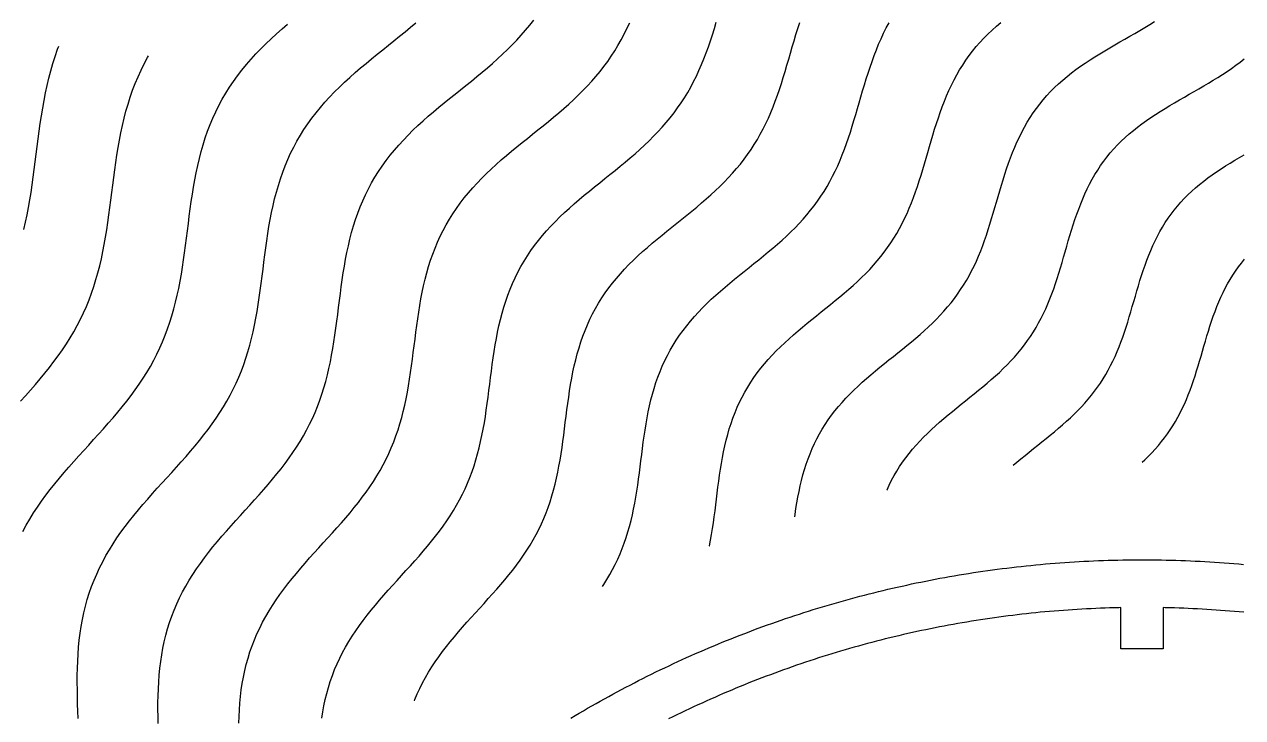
# Model space of a CAD drawing. Header units: millimetres. Extents: x -17.8 to 17.8, y -17.8 to 17.8.
# Drawn here: x -11.32 to -6.723, y 3.588 to 6.204 of the extents above; entities that cross this region are included whole.
import ezdxf

# ---------------------------------------------------------------- set-up
doc = ezdxf.new("R2010")
doc.units = ezdxf.units.MM
for name, color, linetype in [('ALTIN', 2, 'Continuous'), ('DOKU', 8, 'Continuous'), ('KESIM', 1, 'Continuous')]:
    doc.layers.add(name, color=color, linetype=linetype)

msp = doc.modelspace()

# ---------------------------------------------------------------- linework, layer by layer
at = {"layer": 'ALTIN'}
for points in [[(-9.2571, 3.5864), (-9.2415, 3.5958), (-9.2257, 3.6051), (-9.21, 3.6143), (-9.1942, 3.6235), (-9.1784, 3.6325), (-9.1625, 3.6416), (-9.1466, 3.6505), (-9.1306, 3.6594), (-9.1147, 3.6682), (-9.0986, 3.677), (-9.0826, 3.6856), (-9.0665, 3.6943), (-9.0503, 3.7028), (-9.0342, 3.7113), (-9.0179, 3.7196), (-9.0017, 3.728), (-8.9854, 3.7362), (-8.9691, 3.7444), (-8.9527, 3.7525), (-8.9363, 3.7606), (-8.9199, 3.7685), (-8.9035, 3.7764), (-8.887, 3.7842), (-8.8704, 3.792), (-8.8539, 3.7997), (-8.8373, 3.8073), (-8.8206, 3.8148), (-8.804, 3.8223), (-8.7873, 3.8297), (-8.7706, 3.837), (-8.7538, 3.8442), (-8.737, 3.8514), (-8.7202, 3.8585), (-8.7033, 3.8655), (-8.6865, 3.8725), (-8.6696, 3.8793), (-8.6526, 3.8861), (-8.6356, 3.8929), (-8.6186, 3.8995), (-8.6016, 3.9061), (-8.5846, 3.9126), (-8.5675, 3.919), (-8.5504, 3.9254), (-8.5332, 3.9317), (-8.516, 3.9379), (-8.4988, 3.944), (-8.4816, 3.9501), (-8.4644, 3.956), (-8.4471, 3.962), (-8.4298, 3.9678), (-8.4125, 3.9735), (-8.3951, 3.9792), (-8.3778, 3.9848), (-8.3604, 3.9904), (-8.3429, 3.9958), (-8.3255, 4.0012), (-8.308, 4.0065), (-8.2905, 4.0117), (-8.273, 4.0168), (-8.2555, 4.0219), (-8.2379, 4.0269), (-8.2203, 4.0318), (-8.2027, 4.0367), (-8.1851, 4.0414), (-8.1675, 4.0461), (-8.1498, 4.0507), (-8.1321, 4.0553), (-8.1144, 4.0597), (-8.0967, 4.0641), (-8.0789, 4.0684), (-8.0612, 4.0726), (-8.0434, 4.0768), (-8.0256, 4.0808), (-8.0078, 4.0848), (-7.99, 4.0887), (-7.9721, 4.0926), (-7.9542, 4.0963), (-7.9364, 4.1), (-7.9185, 4.1036), (-7.9005, 4.1071), (-7.8826, 4.1106), (-7.8647, 4.1139), (-7.8467, 4.1172), (-7.8287, 4.1204), (-7.8108, 4.1236), (-7.7928, 4.1266), (-7.7747, 4.1296), (-7.7567, 4.1325), (-7.7387, 4.1353), (-7.7206, 4.138), (-7.7026, 4.1407), (-7.6845, 4.1433), (-7.6664, 4.1458), (-7.6483, 4.1482), (-7.6302, 4.1505), (-7.6121, 4.1528), (-7.594, 4.155), (-7.5758, 4.1571), (-7.5577, 4.1591), (-7.5395, 4.1611), (-7.5214, 4.1629), (-7.5032, 4.1647), (-7.485, 4.1664), (-7.4669, 4.1681), (-7.4487, 4.1696), (-7.4305, 4.1711), (-7.4123, 4.1725), (-7.3941, 4.1738), (-7.3758, 4.175), (-7.3576, 4.1762), (-7.3394, 4.1773), (-7.3212, 4.1783), (-7.3029, 4.1792), (-7.2847, 4.18), (-7.2665, 4.1808), (-7.2482, 4.1815), (-7.23, 4.182), (-7.2117, 4.1826), (-7.1935, 4.183), (-7.1752, 4.1834), (-7.157, 4.1836), (-7.1387, 4.1838), (-7.1205, 4.184), (-7.1022, 4.184), (-7.0839, 4.184), (-7.0657, 4.1838), (-7.0474, 4.1836), (-7.0292, 4.1834), (-7.0109, 4.183), (-6.9927, 4.1826), (-6.9744, 4.182), (-6.9562, 4.1815), (-6.9379, 4.1808), (-6.9197, 4.18), (-6.9015, 4.1792), (-6.8832, 4.1783), (-6.865, 4.1773), (-6.8468, 4.1762), (-6.8286, 4.175), (-6.8103, 4.1738), (-6.7921, 4.1725), (-6.7739, 4.1711), (-6.7557, 4.1696), (-6.7375, 4.1681), (-6.7194, 4.1664)], [(-6.7184, 3.9856), (-6.7358, 3.9872), (-6.7532, 3.9888), (-6.7706, 3.9902), (-6.788, 3.9917), (-6.8055, 3.993), (-6.8229, 3.9942), (-6.8403, 3.9954), (-6.8578, 3.9965), (-6.8752, 3.9976), (-6.8926, 3.9985), (-6.9101, 3.9994), (-6.9275, 4.0002), (-6.945, 4.0009), (-6.9625, 4.0016), (-6.9799, 4.0021), (-6.9974, 4.0026), (-7.0149, 4.003), (-7.0222, 4.0032), (-7.0222, 3.8484), (-7.1822, 3.8484), (-7.1822, 4.0032), (-7.1895, 4.003), (-7.207, 4.0026), (-7.2245, 4.0021), (-7.2419, 4.0016), (-7.2594, 4.0009), (-7.2769, 4.0002), (-7.2943, 3.9994), (-7.3118, 3.9985), (-7.3292, 3.9976), (-7.3466, 3.9965), (-7.3641, 3.9954), (-7.3815, 3.9942), (-7.3989, 3.993), (-7.4164, 3.9917), (-7.4338, 3.9902), (-7.4512, 3.9888), (-7.4686, 3.9872), (-7.486, 3.9856), (-7.5034, 3.9839), (-7.5207, 3.9821), (-7.5381, 3.9802), (-7.5555, 3.9783), (-7.5728, 3.9762), (-7.5902, 3.9742), (-7.6075, 3.972), (-7.6248, 3.9697), (-7.6421, 3.9674), (-7.6594, 3.965), (-7.6767, 3.9626), (-7.694, 3.96), (-7.7113, 3.9574), (-7.7286, 3.9547), (-7.7458, 3.9519), (-7.7631, 3.9491), (-7.7803, 3.9462), (-7.7975, 3.9432), (-7.8147, 3.9401), (-7.8319, 3.937), (-7.849, 3.9337), (-7.8662, 3.9304), (-7.8833, 3.9271), (-7.9005, 3.9236), (-7.9176, 3.9201), (-7.9347, 3.9165), (-7.9518, 3.9128), (-7.9688, 3.9091), (-7.9859, 3.9053), (-8.0029, 3.9014), (-8.0199, 3.8974), (-8.0369, 3.8934), (-8.0539, 3.8893), (-8.0709, 3.8851), (-8.0878, 3.8808), (-8.1047, 3.8765), (-8.1216, 3.8721), (-8.1385, 3.8676), (-8.1554, 3.863), (-8.1722, 3.8584), (-8.189, 3.8537), (-8.2059, 3.8489), (-8.2226, 3.844), (-8.2394, 3.8391), (-8.2561, 3.8341), (-8.2729, 3.829), (-8.2896, 3.8239), (-8.3062, 3.8187), (-8.3229, 3.8134), (-8.3395, 3.808), (-8.3561, 3.8026), (-8.3727, 3.7971), (-8.3892, 3.7915), (-8.4058, 3.7859), (-8.4223, 3.7801), (-8.4388, 3.7743), (-8.4552, 3.7685), (-8.4716, 3.7625), (-8.4881, 3.7565), (-8.5044, 3.7504), (-8.5208, 3.7443), (-8.5371, 3.7381), (-8.5534, 3.7318), (-8.5697, 3.7254), (-8.5859, 3.719), (-8.6021, 3.7124), (-8.6183, 3.7059), (-8.6345, 3.6992), (-8.6506, 3.6925), (-8.6667, 3.6857), (-8.6828, 3.6788), (-8.6988, 3.6719), (-8.7148, 3.6649), (-8.7308, 3.6578), (-8.7467, 3.6507), (-8.7626, 3.6435), (-8.7785, 3.6362), (-8.7944, 3.6289), (-8.8102, 3.6214), (-8.826, 3.614), (-8.8417, 3.6064), (-8.8574, 3.5988), (-8.8731, 3.5911), (-8.8888, 3.5833)]]:
    msp.add_lwpolyline(points, dxfattribs=at)
at = {"layer": 'DOKU'}
for points in [[(-11.117, 3.5853), (-11.1179, 3.6124), (-11.1187, 3.6395), (-11.1193, 3.6666), (-11.1198, 3.6937), (-11.12, 3.7207), (-11.1199, 3.7477), (-11.1194, 3.7745), (-11.1185, 3.8013), (-11.1171, 3.8279), (-11.1151, 3.8544), (-11.1125, 3.8807), (-11.1093, 3.9067), (-11.1054, 3.9326), (-11.1008, 3.9583), (-11.0954, 3.9837), (-11.0893, 4.0088), (-11.0824, 4.0337), (-11.0747, 4.0582), (-11.0662, 4.0825), (-11.0569, 4.1065), (-11.0467, 4.1302), (-11.0359, 4.1536), (-11.0242, 4.1767), (-11.0118, 4.1995), (-10.9986, 4.222), (-10.9848, 4.2442), (-10.9703, 4.2661), (-10.9552, 4.2878), (-10.9395, 4.3092), (-10.9233, 4.3304), (-10.9066, 4.3513), (-10.8896, 4.3721), (-10.8721, 4.3926), (-10.8544, 4.413), (-10.8365, 4.4333), (-10.8184, 4.4535), (-10.8002, 4.4736), (-10.7819, 4.4936), (-10.7637, 4.5136), (-10.7456, 4.5336), (-10.7276, 4.5536), (-10.7098, 4.5736), (-10.6923, 4.5938), (-10.6752, 4.614), (-10.6584, 4.6344), (-10.6421, 4.6549), (-10.6262, 4.6756), (-10.6109, 4.6966), (-10.5961, 4.7177), (-10.5819, 4.7391), (-10.5684, 4.7607), (-10.5554, 4.7826), (-10.5432, 4.8048), (-10.5316, 4.8273), (-10.5206, 4.8501), (-10.5104, 4.8732), (-10.5008, 4.8966), (-10.4919, 4.9204), (-10.4837, 4.9444), (-10.476, 4.9688), (-10.469, 4.9934), (-10.4625, 5.0184), (-10.4566, 5.0437), (-10.4511, 5.0692), (-10.4461, 5.0949), (-10.4415, 5.1209), (-10.4373, 5.1471), (-10.4333, 5.1735), (-10.4296, 5.2), (-10.426, 5.2267), (-10.4226, 5.2534), (-10.4192, 5.2803), (-10.4159, 5.3071), (-10.4124, 5.334), (-10.4089, 5.3609), (-10.4051, 5.3877), (-10.4011, 5.4145), (-10.3968, 5.4411), (-10.3921, 5.4675), (-10.387, 5.4938), (-10.3814, 5.5199), (-10.3753, 5.5457), (-10.3686, 5.5713), (-10.3613, 5.5965), (-10.3534, 5.6215), (-10.3449, 5.6461), (-10.3356, 5.6703), (-10.3256, 5.6942), (-10.3149, 5.7177), (-10.3035, 5.7407), (-10.2913, 5.7634), (-10.2783, 5.7856), (-10.2646, 5.8075), (-10.2502, 5.8289), (-10.2351, 5.8498), (-10.2192, 5.8704), (-10.2027, 5.8906), (-10.1856, 5.9103), (-10.1679, 5.9297), (-10.1495, 5.9488), (-10.1307, 5.9674), (-10.1114, 5.9858), (-10.0917, 6.0039), (-10.0716, 6.0217), (-10.0511, 6.0393), (-10.0304, 6.0567), (-10.0095, 6.0739), (-9.9885, 6.091), (-9.9674, 6.108), (-9.9462, 6.1249), (-9.9251, 6.1418), (-9.904, 6.1587), (-9.8832, 6.1757), (-9.8625, 6.1927), (-9.8421, 6.2099)], [(-10.815, 3.5662), (-10.8154, 3.5926), (-10.8156, 3.6189), (-10.8155, 3.6451), (-10.815, 3.6712), (-10.8141, 3.6972), (-10.8127, 3.7231), (-10.8108, 3.7489), (-10.8083, 3.7744), (-10.8052, 3.7998), (-10.8014, 3.825), (-10.7969, 3.8499), (-10.7917, 3.8746), (-10.7857, 3.8991), (-10.779, 3.9232), (-10.7715, 3.9471), (-10.7632, 3.9708), (-10.7542, 3.9941), (-10.7444, 4.0172), (-10.7338, 4.0399), (-10.7224, 4.0624), (-10.7103, 4.0845), (-10.6975, 4.1064), (-10.6841, 4.128), (-10.67, 4.1493), (-10.6553, 4.1704), (-10.64, 4.1912), (-10.6243, 4.2118), (-10.6081, 4.2322), (-10.5915, 4.2524), (-10.5745, 4.2724), (-10.5573, 4.2922), (-10.5398, 4.312), (-10.5222, 4.3316), (-10.5045, 4.3511), (-10.4868, 4.3706), (-10.469, 4.39), (-10.4514, 4.4095), (-10.4339, 4.4289), (-10.4167, 4.4485), (-10.3996, 4.468), (-10.383, 4.4877), (-10.3667, 4.5075), (-10.3508, 4.5275), (-10.3353, 4.5477), (-10.3204, 4.568), (-10.3061, 4.5886), (-10.2923, 4.6093), (-10.2791, 4.6304), (-10.2665, 4.6517), (-10.2546, 4.6733), (-10.2433, 4.6951), (-10.2327, 4.7173), (-10.2227, 4.7398), (-10.2134, 4.7626), (-10.2047, 4.7857), (-10.1967, 4.8091), (-10.1893, 4.8328), (-10.1824, 4.8568), (-10.1761, 4.881), (-10.1703, 4.9056), (-10.165, 4.9304), (-10.1602, 4.9554), (-10.1557, 4.9807), (-10.1516, 5.0062), (-10.1477, 5.0318), (-10.1441, 5.0577), (-10.1406, 5.0836), (-10.1373, 5.1096), (-10.134, 5.1357), (-10.1307, 5.1619), (-10.1274, 5.188), (-10.1239, 5.2142), (-10.1203, 5.2402), (-10.1164, 5.2662), (-10.1122, 5.2921), (-10.1076, 5.3179), (-10.1026, 5.3434), (-10.0972, 5.3688), (-10.0913, 5.3939), (-10.0848, 5.4187), (-10.0777, 5.4433), (-10.07, 5.4676), (-10.0617, 5.4915), (-10.0527, 5.5151), (-10.043, 5.5383), (-10.0326, 5.5611), (-10.0214, 5.5836), (-10.0096, 5.6056), (-9.997, 5.6273), (-9.9837, 5.6485), (-9.9696, 5.6693), (-9.9549, 5.6897), (-9.9395, 5.7097), (-9.9235, 5.7293), (-9.9068, 5.7485), (-9.8895, 5.7674), (-9.8717, 5.7859), (-9.8534, 5.8041), (-9.8346, 5.822), (-9.8154, 5.8396), (-9.7959, 5.8569), (-9.776, 5.874), (-9.7559, 5.8909), (-9.7355, 5.9077), (-9.7151, 5.9243), (-9.6945, 5.9408), (-9.6739, 5.9573), (-9.6534, 5.9737), (-9.6329, 5.9901), (-9.6126, 6.0066), (-9.5925, 6.0232), (-9.5727, 6.0399), (-9.5531, 6.0567), (-9.5339, 6.0738), (-9.5151, 6.091), (-9.4967, 6.1085), (-9.4788, 6.1262), (-9.4614, 6.1443), (-9.4445, 6.1627), (-9.4282, 6.1814), (-9.4124, 6.2004), (-9.3972, 6.2199)], [(-10.5107, 3.5679), (-10.5098, 3.5932), (-10.5084, 3.6183), (-10.5065, 3.6434), (-10.5041, 3.6682), (-10.5011, 3.6929), (-10.4974, 3.7173), (-10.493, 3.7416), (-10.488, 3.7656), (-10.4822, 3.7893), (-10.4756, 3.8128), (-10.4684, 3.8361), (-10.4603, 3.859), (-10.4515, 3.8817), (-10.442, 3.9041), (-10.4317, 3.9262), (-10.4206, 3.948), (-10.4089, 3.9696), (-10.3965, 3.9908), (-10.3834, 4.0118), (-10.3697, 4.0326), (-10.3554, 4.053), (-10.3406, 4.0733), (-10.3253, 4.0933), (-10.3095, 4.1131), (-10.2934, 4.1327), (-10.2769, 4.1521), (-10.2602, 4.1714), (-10.2432, 4.1906), (-10.2261, 4.2097), (-10.2089, 4.2287), (-10.1916, 4.2476), (-10.1744, 4.2665), (-10.1573, 4.2854), (-10.1403, 4.3043), (-10.1235, 4.3233), (-10.107, 4.3423), (-10.0907, 4.3614), (-10.0749, 4.3807), (-10.0594, 4.4001), (-10.0445, 4.4197), (-10.03, 4.4394), (-10.016, 4.4594), (-10.0026, 4.4796), (-9.9898, 4.5001), (-9.9775, 4.5208), (-9.966, 4.5417), (-9.955, 4.563), (-9.9447, 4.5846), (-9.935, 4.6064), (-9.9259, 4.6285), (-9.9175, 4.651), (-9.9097, 4.6737), (-9.9025, 4.6968), (-9.8958, 4.7201), (-9.8897, 4.7437), (-9.8841, 4.7675), (-9.8789, 4.7916), (-9.8742, 4.816), (-9.8699, 4.8405), (-9.8658, 4.8653), (-9.8621, 4.8902), (-9.8586, 4.9153), (-9.8552, 4.9405), (-9.852, 4.9658), (-9.8488, 4.9912), (-9.8456, 5.0166), (-9.8424, 5.042), (-9.839, 5.0674), (-9.8354, 5.0928), (-9.8316, 5.118), (-9.8276, 5.1432), (-9.8231, 5.1682), (-9.8183, 5.193), (-9.813, 5.2177), (-9.8072, 5.2421), (-9.801, 5.2662), (-9.7941, 5.2901), (-9.7866, 5.3137), (-9.7785, 5.337), (-9.7698, 5.3599), (-9.7603, 5.3824), (-9.7502, 5.4046), (-9.7394, 5.4264), (-9.7279, 5.4479), (-9.7156, 5.4689), (-9.7027, 5.4895), (-9.689, 5.5097), (-9.6747, 5.5296), (-9.6598, 5.549), (-9.6442, 5.5681), (-9.628, 5.5868), (-9.6112, 5.6051), (-9.5939, 5.6231), (-9.5761, 5.6407), (-9.5578, 5.6581), (-9.5392, 5.6752), (-9.5202, 5.6921), (-9.5009, 5.7087), (-9.4813, 5.7251), (-9.4615, 5.7414), (-9.4416, 5.7576), (-9.4217, 5.7736), (-9.4017, 5.7896), (-9.3817, 5.8056), (-9.3618, 5.8216), (-9.3421, 5.8376), (-9.3225, 5.8537), (-9.3032, 5.8699), (-9.2842, 5.8863), (-9.2656, 5.9028), (-9.2473, 5.9196), (-9.2294, 5.9366), (-9.212, 5.9538), (-9.1951, 5.9714), (-9.1787, 5.9892), (-9.1628, 6.0074), (-9.1475, 6.0259), (-9.1328, 6.0448), (-9.1186, 6.0641), (-9.105, 6.0838), (-9.0921, 6.1039), (-9.0797, 6.1243), (-9.0678, 6.1452), (-9.0566, 6.1664), (-9.0458, 6.188), (-9.0356, 6.21)], [(-10.197, 3.5859), (-10.1934, 3.6097), (-10.1891, 3.6332), (-10.1842, 3.6565), (-10.1786, 3.6796), (-10.1723, 3.7024), (-10.1652, 3.725), (-10.1574, 3.7473), (-10.1489, 3.7693), (-10.1396, 3.791), (-10.1296, 3.8125), (-10.1189, 3.8337), (-10.1075, 3.8546), (-10.0954, 3.8753), (-10.0827, 3.8956), (-10.0694, 3.9158), (-10.0555, 3.9357), (-10.0411, 3.9553), (-10.0263, 3.9747), (-10.011, 3.994), (-9.9953, 4.013), (-9.9793, 4.0319), (-9.963, 4.0506), (-9.9466, 4.0692), (-9.9299, 4.0878), (-9.9132, 4.1062), (-9.8965, 4.1246), (-9.8798, 4.1429), (-9.8631, 4.1613), (-9.8466, 4.1796), (-9.8303, 4.1981), (-9.8143, 4.2165), (-9.7985, 4.2351), (-9.7831, 4.2538), (-9.7681, 4.2727), (-9.7536, 4.2917), (-9.7395, 4.3109), (-9.7259, 4.3303), (-9.7129, 4.3499), (-9.7005, 4.3697), (-9.6886, 4.3898), (-9.6773, 4.4102), (-9.6667, 4.4309), (-9.6567, 4.4518), (-9.6473, 4.473), (-9.6385, 4.4945), (-9.6303, 4.5163), (-9.6227, 4.5384), (-9.6157, 4.5607), (-9.6093, 4.5834), (-9.6033, 4.6063), (-9.5979, 4.6295), (-9.5929, 4.6529), (-9.5883, 4.6765), (-9.584, 4.7004), (-9.5801, 4.7244), (-9.5765, 4.7486), (-9.5731, 4.773), (-9.5698, 4.7974), (-9.5667, 4.822), (-9.5636, 4.8466), (-9.5605, 4.8713), (-9.5573, 4.896), (-9.5541, 4.9207), (-9.5506, 4.9453), (-9.5469, 4.9698), (-9.543, 4.9942), (-9.5386, 5.0185), (-9.534, 5.0426), (-9.5288, 5.0666), (-9.5232, 5.0903), (-9.5171, 5.1137), (-9.5105, 5.1369), (-9.5032, 5.1598), (-9.4953, 5.1824), (-9.4868, 5.2047), (-9.4777, 5.2266), (-9.4678, 5.2481), (-9.4573, 5.2693), (-9.4461, 5.2901), (-9.4343, 5.3105), (-9.4217, 5.3305), (-9.4085, 5.3502), (-9.3946, 5.3694), (-9.38, 5.3883), (-9.3649, 5.4068), (-9.3491, 5.425), (-9.3329, 5.4428), (-9.3161, 5.4602), (-9.2988, 5.4774), (-9.281, 5.4943), (-9.2629, 5.5109), (-9.2445, 5.5272), (-9.2257, 5.5434), (-9.2067, 5.5593), (-9.1875, 5.5751), (-9.1682, 5.5908), (-9.1488, 5.6064), (-9.1294, 5.6219), (-9.11, 5.6375), (-9.0907, 5.653), (-9.0715, 5.6685), (-9.0526, 5.6842), (-9.0338, 5.6999), (-9.0154, 5.7158), (-8.9972, 5.7319), (-8.9795, 5.7481), (-8.9621, 5.7646), (-8.9452, 5.7814), (-8.9288, 5.7984), (-8.9129, 5.8158), (-8.8975, 5.8334), (-8.8826, 5.8514), (-8.8683, 5.8698), (-8.8545, 5.8885), (-8.8414, 5.9076), (-8.8288, 5.9271), (-8.8167, 5.947), (-8.8052, 5.9672), (-8.7943, 5.9878), (-8.7839, 6.0088), (-8.774, 6.0302), (-8.7645, 6.0519), (-8.7555, 6.0739), (-8.7469, 6.0962), (-8.7387, 6.1189), (-8.7307, 6.1418), (-8.7231, 6.1649), (-8.7158, 6.1882), (-8.7086, 6.2118)], [(-9.8481, 3.6519), (-9.8462, 3.6569), (-9.8372, 3.678), (-9.8275, 3.6988), (-9.8171, 3.7194), (-9.806, 3.7397), (-9.7943, 3.7597), (-9.782, 3.7795), (-9.7691, 3.799), (-9.7556, 3.8183), (-9.7417, 3.8373), (-9.7273, 3.8562), (-9.7124, 3.8749), (-9.6972, 3.8933), (-9.6817, 3.9117), (-9.6659, 3.9298), (-9.6499, 3.9479), (-9.6338, 3.9659), (-9.6176, 3.9837), (-9.6013, 4.0016), (-9.5851, 4.0194), (-9.569, 4.0372), (-9.553, 4.055), (-9.5371, 4.0729), (-9.5216, 4.0908), (-9.5063, 4.1088), (-9.4914, 4.127), (-9.4768, 4.1452), (-9.4627, 4.1637), (-9.449, 4.1823), (-9.4359, 4.2011), (-9.4233, 4.2202), (-9.4112, 4.2394), (-9.3997, 4.2589), (-9.3887, 4.2787), (-9.3784, 4.2987), (-9.3687, 4.319), (-9.3596, 4.3396), (-9.351, 4.3605), (-9.3431, 4.3816), (-9.3358, 4.403), (-9.3289, 4.4247), (-9.3227, 4.4467), (-9.3169, 4.4689), (-9.3116, 4.4914), (-9.3068, 4.5141), (-9.3023, 4.537), (-9.2982, 4.5602), (-9.2944, 4.5835), (-9.2909, 4.607), (-9.2876, 4.6306), (-9.2844, 4.6544), (-9.2814, 4.6782), (-9.2784, 4.7021), (-9.2754, 4.726), (-9.2723, 4.75), (-9.2691, 4.7739), (-9.2658, 4.7978), (-9.2622, 4.8216), (-9.2584, 4.8453), (-9.2542, 4.8689), (-9.2496, 4.8923), (-9.2447, 4.9155), (-9.2392, 4.9385), (-9.2333, 4.9612), (-9.2268, 4.9837), (-9.2198, 5.0059), (-9.2122, 5.0278), (-9.2039, 5.0494), (-9.195, 5.0707), (-9.1855, 5.0916), (-9.1753, 5.1121), (-9.1644, 5.1323), (-9.1529, 5.1521), (-9.1407, 5.1716), (-9.1279, 5.1906), (-9.1144, 5.2093), (-9.1003, 5.2276), (-9.0856, 5.2456), (-9.0703, 5.2632), (-9.0545, 5.2804), (-9.0382, 5.2974), (-9.0214, 5.314), (-9.0043, 5.3304), (-8.9867, 5.3465), (-8.9688, 5.3624), (-8.9506, 5.3781), (-8.9322, 5.3935), (-8.9135, 5.4089), (-8.8948, 5.4241), (-8.876, 5.4392), (-8.8571, 5.4543), (-8.8383, 5.4693), (-8.8196, 5.4844), (-8.801, 5.4995), (-8.7826, 5.5147), (-8.7644, 5.5299), (-8.7465, 5.5453), (-8.7289, 5.5609), (-8.7117, 5.5767), (-8.6949, 5.5927), (-8.6785, 5.609), (-8.6625, 5.6255), (-8.6471, 5.6423), (-8.6321, 5.6595), (-8.6177, 5.6769), (-8.6038, 5.6947), (-8.5905, 5.7129), (-8.5777, 5.7314), (-8.5655, 5.7503), (-8.5538, 5.7696), (-8.5426, 5.7892), (-8.532, 5.8093), (-8.5219, 5.8296), (-8.5123, 5.8503), (-8.5031, 5.8714), (-8.4944, 5.8928), (-8.486, 5.9144), (-8.478, 5.9364), (-8.4704, 5.9586), (-8.463, 5.981), (-8.4558, 6.0037), (-8.4489, 6.0265), (-8.442, 6.0495), (-8.4353, 6.0725), (-8.4286, 6.0957), (-8.4219, 6.1188), (-8.4151, 6.142), (-8.4082, 6.1652), (-8.4012, 6.1882), (-8.3939, 6.2112)], [(-9.1385, 4.0831), (-9.1336, 4.0904), (-9.1219, 4.1091), (-9.1107, 4.128), (-9.1001, 4.1472), (-9.0901, 4.1666), (-9.0807, 4.1863), (-9.0719, 4.2062), (-9.0636, 4.2264), (-9.0559, 4.2469), (-9.0488, 4.2677), (-9.0422, 4.2887), (-9.0361, 4.31), (-9.0305, 4.3315), (-9.0254, 4.3533), (-9.0207, 4.3753), (-9.0164, 4.3976), (-9.0124, 4.42), (-9.0087, 4.4426), (-9.0053, 4.4654), (-9.0021, 4.4883), (-8.999, 4.5113), (-8.9961, 4.5344), (-8.9932, 4.5576), (-8.9903, 4.5808), (-8.9873, 4.604), (-8.9842, 4.6272), (-8.981, 4.6503), (-8.9775, 4.6734), (-8.9738, 4.6964), (-8.9697, 4.7192), (-8.9653, 4.7419), (-8.9605, 4.7644), (-8.9552, 4.7867), (-8.9495, 4.8087), (-8.9432, 4.8305), (-8.9364, 4.8521), (-8.929, 4.8733), (-8.921, 4.8942), (-8.9124, 4.9148), (-8.9031, 4.9351), (-8.8932, 4.955), (-8.8827, 4.9746), (-8.8715, 4.9938), (-8.8597, 5.0126), (-8.8473, 5.0311), (-8.8342, 5.0492), (-8.8205, 5.0669), (-8.8063, 5.0843), (-8.7915, 5.1014), (-8.7762, 5.1181), (-8.7604, 5.1346), (-8.7441, 5.1507), (-8.7275, 5.1666), (-8.7104, 5.1822), (-8.6931, 5.1975), (-8.6754, 5.2127), (-8.6576, 5.2277), (-8.6395, 5.2426), (-8.6214, 5.2573), (-8.6031, 5.272), (-8.5849, 5.2866), (-8.5666, 5.3012), (-8.5485, 5.3158), (-8.5305, 5.3304), (-8.5126, 5.3451), (-8.495, 5.3599), (-8.4776, 5.3749), (-8.4606, 5.39), (-8.4439, 5.4053), (-8.4276, 5.4208), (-8.4117, 5.4366), (-8.3962, 5.4526), (-8.3813, 5.4689), (-8.3668, 5.4855), (-8.3528, 5.5024), (-8.3393, 5.5197), (-8.3264, 5.5373), (-8.314, 5.5553), (-8.3022, 5.5736), (-8.2908, 5.5922), (-8.28, 5.6113), (-8.2698, 5.6307), (-8.26, 5.6504), (-8.2506, 5.6705), (-8.2417, 5.6909), (-8.2333, 5.7116), (-8.2252, 5.7326), (-8.2174, 5.7539), (-8.21, 5.7754), (-8.2028, 5.7972), (-8.1959, 5.8191), (-8.1891, 5.8413), (-8.1825, 5.8635), (-8.176, 5.8859), (-8.1695, 5.9083), (-8.163, 5.9308), (-8.1564, 5.9532), (-8.1497, 5.9756), (-8.1429, 5.998), (-8.1359, 6.0202), (-8.1286, 6.0423), (-8.121, 6.0643), (-8.1131, 6.086), (-8.1048, 6.1074), (-8.0962, 6.1286), (-8.087, 6.1495), (-8.0774, 6.1701), (-8.0673, 6.1903), (-8.0567, 6.2101)], [(-8.735, 4.2348), (-8.7346, 4.2366), (-8.7304, 4.2581), (-8.7266, 4.2798), (-8.723, 4.3017), (-8.7197, 4.3238), (-8.7166, 4.3459), (-8.7136, 4.3682), (-8.7108, 4.3906), (-8.708, 4.413), (-8.7051, 4.4355), (-8.7023, 4.458), (-8.6993, 4.4804), (-8.6961, 4.5028), (-8.6928, 4.5252), (-8.6892, 4.5474), (-8.6852, 4.5695), (-8.681, 4.5915), (-8.6763, 4.6133), (-8.6712, 4.6349), (-8.6656, 4.6562), (-8.6596, 4.6773), (-8.653, 4.6982), (-8.6458, 4.7187), (-8.6381, 4.739), (-8.6297, 4.759), (-8.6208, 4.7786), (-8.6112, 4.7979), (-8.601, 4.8168), (-8.5902, 4.8354), (-8.5787, 4.8536), (-8.5667, 4.8715), (-8.554, 4.889), (-8.5408, 4.9062), (-8.527, 4.9231), (-8.5127, 4.9396), (-8.4979, 4.9558), (-8.4826, 4.9717), (-8.4668, 4.9873), (-8.4507, 5.0027), (-8.4342, 5.0178), (-8.4174, 5.0327), (-8.4003, 5.0474), (-8.383, 5.0619), (-8.3655, 5.0763), (-8.348, 5.0906), (-8.3303, 5.1048), (-8.3126, 5.119), (-8.295, 5.1331), (-8.2774, 5.1472), (-8.2599, 5.1614), (-8.2426, 5.1756), (-8.2256, 5.19), (-8.2088, 5.2044), (-8.1923, 5.219), (-8.1761, 5.2339), (-8.1603, 5.2489), (-8.1449, 5.2641), (-8.1299, 5.2796), (-8.1154, 5.2954), (-8.1014, 5.3115), (-8.0879, 5.3279), (-8.0749, 5.3446), (-8.0623, 5.3617), (-8.0503, 5.3791), (-8.0389, 5.3968), (-8.0279, 5.4149), (-8.0174, 5.4333), (-8.0075, 5.4521), (-7.998, 5.4712), (-7.989, 5.4907), (-7.9803, 5.5104), (-7.9721, 5.5305), (-7.9643, 5.5508), (-7.9568, 5.5714), (-7.9496, 5.5923), (-7.9427, 5.6133), (-7.936, 5.6346), (-7.9294, 5.656), (-7.923, 5.6776), (-7.9167, 5.6992), (-7.9104, 5.7209), (-7.9041, 5.7427), (-7.8977, 5.7644), (-7.8913, 5.7861), (-7.8847, 5.8078), (-7.8779, 5.8293), (-7.8708, 5.8507), (-7.8635, 5.8719), (-7.8558, 5.893), (-7.8478, 5.9137), (-7.8394, 5.9343), (-7.8306, 5.9545), (-7.8213, 5.9744), (-7.8115, 5.994), (-7.8012, 6.0131), (-7.7904, 6.0319), (-7.779, 6.0503), (-7.7671, 6.0683), (-7.7546, 6.0859), (-7.7416, 6.103), (-7.728, 6.1197), (-7.7139, 6.1359), (-7.6991, 6.1517), (-7.6839, 6.167), (-7.6682, 6.1819), (-7.6519, 6.1964), (-7.6352, 6.2105)], [(-8.4127, 4.3456), (-8.4113, 4.3553), (-8.4081, 4.377), (-8.4046, 4.3985), (-8.4008, 4.4199), (-8.3966, 4.4411), (-8.3921, 4.4622), (-8.3872, 4.483), (-8.3818, 4.5037), (-8.3759, 4.5241), (-8.3696, 4.5443), (-8.3626, 4.5642), (-8.3551, 4.5838), (-8.3471, 4.6031), (-8.3384, 4.6221), (-8.3292, 4.6407), (-8.3193, 4.659), (-8.3088, 4.677), (-8.2978, 4.6946), (-8.2861, 4.7119), (-8.2739, 4.7289), (-8.2611, 4.7455), (-8.2477, 4.7618), (-8.2339, 4.7778), (-8.2195, 4.7935), (-8.2047, 4.8089), (-8.1895, 4.824), (-8.1739, 4.8388), (-8.1579, 4.8535), (-8.1417, 4.8679), (-8.1252, 4.8821), (-8.1084, 4.8961), (-8.0915, 4.9101), (-8.0745, 4.9239), (-8.0574, 4.9376), (-8.0403, 4.9513), (-8.0233, 4.965), (-8.0063, 4.9786), (-7.9894, 4.9923), (-7.9727, 5.0061), (-7.9562, 5.02), (-7.9399, 5.034), (-7.9239, 5.0481), (-7.9083, 5.0624), (-7.893, 5.077), (-7.8781, 5.0917), (-7.8637, 5.1067), (-7.8496, 5.122), (-7.8361, 5.1376), (-7.823, 5.1534), (-7.8104, 5.1696), (-7.7983, 5.1861), (-7.7867, 5.2029), (-7.7756, 5.22), (-7.765, 5.2375), (-7.7549, 5.2554), (-7.7452, 5.2735), (-7.736, 5.292), (-7.7273, 5.3108), (-7.719, 5.3299), (-7.711, 5.3493), (-7.7035, 5.369), (-7.6962, 5.3889), (-7.6892, 5.4091), (-7.6825, 5.4295), (-7.676, 5.45), (-7.6697, 5.4708), (-7.6635, 5.4916), (-7.6574, 5.5125), (-7.6513, 5.5335), (-7.6452, 5.5546), (-7.6391, 5.5756), (-7.6328, 5.5966), (-7.6264, 5.6175), (-7.6198, 5.6384), (-7.613, 5.6591), (-7.6059, 5.6796), (-7.5985, 5.6999), (-7.5908, 5.7201), (-7.5826, 5.7399), (-7.5741, 5.7595), (-7.5651, 5.7787), (-7.5556, 5.7976), (-7.5457, 5.8162), (-7.5352, 5.8344), (-7.5242, 5.8522), (-7.5127, 5.8696), (-7.5006, 5.8865), (-7.488, 5.9031), (-7.4749, 5.9192), (-7.4612, 5.9349), (-7.447, 5.9502), (-7.4322, 5.965), (-7.417, 5.9794), (-7.4013, 5.9934), (-7.3851, 6.007), (-7.3685, 6.0203), (-7.3514, 6.0332), (-7.334, 6.0457), (-7.3163, 6.0579), (-7.2983, 6.0699), (-7.2799, 6.0816), (-7.2614, 6.093), (-7.2427, 6.1043), (-7.2238, 6.1154), (-7.2049, 6.1264), (-7.1858, 6.1373), (-7.1668, 6.1481), (-7.1478, 6.1589), (-7.1289, 6.1698), (-7.1101, 6.1807), (-7.0914, 6.1917), (-7.0729, 6.2028), (-7.0547, 6.2141)], [(-11.326, 4.291), (-11.3132, 4.3144), (-11.2997, 4.3375), (-11.2855, 4.3604), (-11.2706, 4.3829), (-11.2551, 4.4051), (-11.239, 4.4271), (-11.2223, 4.4489), (-11.2052, 4.4704), (-11.1877, 4.4917), (-11.1698, 4.5129), (-11.1516, 4.5338), (-11.1331, 4.5547), (-11.1145, 4.5754), (-11.0958, 4.596), (-11.077, 4.6166), (-11.0583, 4.6371), (-11.0397, 4.6577), (-11.0212, 4.6782), (-11.003, 4.6988), (-10.985, 4.7195), (-10.9674, 4.7403), (-10.9502, 4.7613), (-10.9334, 4.7824), (-10.9171, 4.8036), (-10.9013, 4.8251), (-10.8862, 4.8468), (-10.8716, 4.8688), (-10.8577, 4.891), (-10.8444, 4.9135), (-10.8318, 4.9363), (-10.8199, 4.9594), (-10.8086, 4.9829), (-10.7981, 5.0066), (-10.7883, 5.0307), (-10.7791, 5.055), (-10.7706, 5.0798), (-10.7628, 5.1048), (-10.7556, 5.1301), (-10.7489, 5.1558), (-10.7428, 5.1817), (-10.7372, 5.2079), (-10.7321, 5.2344), (-10.7273, 5.2611), (-10.723, 5.288), (-10.7189, 5.3151), (-10.7151, 5.3423), (-10.7114, 5.3697), (-10.7079, 5.3972), (-10.7045, 5.4248), (-10.701, 5.4524), (-10.6975, 5.4801), (-10.6938, 5.5077), (-10.6899, 5.5352), (-10.6858, 5.5627), (-10.6813, 5.59), (-10.6765, 5.6172), (-10.6713, 5.6442), (-10.6655, 5.671), (-10.6593, 5.6975), (-10.6524, 5.7238), (-10.645, 5.7497), (-10.6369, 5.7753), (-10.6281, 5.8006), (-10.6185, 5.8255), (-10.6083, 5.8501), (-10.5973, 5.8742), (-10.5855, 5.8979), (-10.573, 5.9212), (-10.5597, 5.944), (-10.5456, 5.9664), (-10.5308, 5.9884), (-10.5153, 6.01), (-10.499, 6.0311), (-10.482, 6.0518), (-10.4644, 6.0721), (-10.4462, 6.092), (-10.4274, 6.1116), (-10.408, 6.1308), (-10.3882, 6.1497), (-10.3679, 6.1683), (-10.3473, 6.1866), (-10.3263, 6.2046)], [(-11.3217, 5.4305), (-11.3153, 5.4578), (-11.3094, 5.4854), (-11.304, 5.5133), (-11.299, 5.5414), (-11.2944, 5.5698), (-11.2901, 5.5983), (-11.2861, 5.627), (-11.2822, 5.6559), (-11.2785, 5.6848), (-11.2749, 5.7139), (-11.2712, 5.743), (-11.2675, 5.7721), (-11.2636, 5.8012), (-11.2596, 5.8302), (-11.2552, 5.8591), (-11.2505, 5.8879), (-11.2455, 5.9165), (-11.2399, 5.945), (-11.2339, 5.9732), (-11.2273, 6.0011), (-11.2201, 6.0288), (-11.2122, 6.0561), (-11.2037, 6.0831), (-11.1944, 6.1097), (-11.1899, 6.1216)], [(-11.3338, 4.7818), (-11.3149, 4.8029), (-11.2962, 4.824), (-11.2777, 4.8453), (-11.2596, 4.8666), (-11.2419, 4.8881), (-11.2247, 4.9098), (-11.208, 4.9316), (-11.1918, 4.9537), (-11.1762, 4.976), (-11.1613, 4.9985), (-11.1469, 5.0213), (-11.1333, 5.0444), (-11.1204, 5.0678), (-11.1081, 5.0916), (-11.0966, 5.1156), (-11.0858, 5.14), (-11.0757, 5.1647), (-11.0663, 5.1897), (-11.0576, 5.2151), (-11.0496, 5.2408), (-11.0421, 5.2668), (-11.0353, 5.2932), (-11.029, 5.3198), (-11.0233, 5.3467), (-11.018, 5.3738), (-11.0132, 5.4013), (-11.0087, 5.4289), (-11.0045, 5.4567), (-11.0006, 5.4847), (-10.9968, 5.5128), (-10.9932, 5.541), (-10.9897, 5.5693), (-10.9861, 5.5977), (-10.9825, 5.6261), (-10.9787, 5.6544), (-10.9747, 5.6827), (-10.9705, 5.7109), (-10.9659, 5.739), (-10.961, 5.7669), (-10.9556, 5.7946), (-10.9497, 5.8221), (-10.9433, 5.8493), (-10.9363, 5.8763), (-10.9286, 5.9029), (-10.9203, 5.9292), (-10.9112, 5.9552), (-10.9015, 5.9807), (-10.8909, 6.0059), (-10.8796, 6.0307), (-10.8676, 6.055), (-10.8547, 6.0789), (-10.8511, 6.0851)], [(-8.0649, 4.4461), (-8.0644, 4.4472), (-8.0561, 4.4655), (-8.0471, 4.4836), (-8.0376, 4.5013), (-8.0275, 4.5186), (-8.0168, 4.5357), (-8.0055, 4.5524), (-7.9937, 4.5688), (-7.9813, 4.5848), (-7.9684, 4.6006), (-7.9551, 4.616), (-7.9412, 4.6312), (-7.9269, 4.646), (-7.9122, 4.6606), (-7.8971, 4.675), (-7.8817, 4.6891), (-7.866, 4.703), (-7.85, 4.7168), (-7.8339, 4.7304), (-7.8175, 4.7438), (-7.8011, 4.7571), (-7.7846, 4.7704), (-7.7681, 4.7836), (-7.7516, 4.7968), (-7.7352, 4.81), (-7.7188, 4.8233), (-7.7027, 4.8366), (-7.6867, 4.85), (-7.671, 4.8635), (-7.6556, 4.8772), (-7.6405, 4.891), (-7.6257, 4.905), (-7.6114, 4.9193), (-7.5974, 4.9338), (-7.5838, 4.9486), (-7.5707, 4.9636), (-7.5581, 4.9789), (-7.5459, 4.9945), (-7.5342, 5.0105), (-7.523, 5.0267), (-7.5123, 5.0433), (-7.502, 5.0602), (-7.4923, 5.0774), (-7.4829, 5.095), (-7.4741, 5.1128), (-7.4656, 5.131), (-7.4576, 5.1494), (-7.4499, 5.1682), (-7.4426, 5.1872), (-7.4356, 5.2065), (-7.4289, 5.2259), (-7.4224, 5.2456), (-7.4161, 5.2655), (-7.41, 5.2855), (-7.404, 5.3056), (-7.3981, 5.3259), (-7.3922, 5.3462), (-7.3863, 5.3665), (-7.3804, 5.3868), (-7.3743, 5.4071), (-7.3682, 5.4273), (-7.3618, 5.4474), (-7.3552, 5.4674), (-7.3484, 5.4873), (-7.3412, 5.5069), (-7.3337, 5.5264), (-7.3259, 5.5455), (-7.3176, 5.5644), (-7.3089, 5.583), (-7.2998, 5.6013), (-7.2902, 5.6192), (-7.28, 5.6368), (-7.2694, 5.654), (-7.2583, 5.6708), (-7.2467, 5.6872), (-7.2345, 5.7032), (-7.2218, 5.7188), (-7.2085, 5.7339), (-7.1948, 5.7487), (-7.1806, 5.763), (-7.1658, 5.7769), (-7.1506, 5.7905), (-7.135, 5.8036), (-7.1189, 5.8164), (-7.1025, 5.8289), (-7.0857, 5.841), (-7.0685, 5.8528), (-7.0511, 5.8643), (-7.0334, 5.8756), (-7.0155, 5.8867), (-6.9974, 5.8976), (-6.9792, 5.9083), (-6.9609, 5.9189), (-6.9425, 5.9295), (-6.9241, 5.9399), (-6.9058, 5.9504), (-6.8875, 5.9609), (-6.8693, 5.9714), (-6.8513, 5.982), (-6.8334, 5.9927), (-6.8158, 6.0036), (-6.7984, 6.0147), (-6.7813, 6.026), (-6.7645, 6.0376), (-6.7481, 6.0494), (-6.732, 6.0615), (-6.7163, 6.074)], [(-7.5879, 4.5402), (-7.5749, 4.5515), (-7.5593, 4.5646), (-7.5435, 4.5775), (-7.5277, 4.5904), (-7.5118, 4.6032), (-7.4958, 4.616), (-7.4799, 4.6287), (-7.464, 4.6414), (-7.4483, 4.6542), (-7.4327, 4.6671), (-7.4173, 4.68), (-7.4022, 4.693), (-7.3873, 4.7062), (-7.3727, 4.7196), (-7.3585, 4.7331), (-7.3446, 4.7469), (-7.3311, 4.7609), (-7.318, 4.7751), (-7.3054, 4.7896), (-7.2932, 4.8044), (-7.2814, 4.8195), (-7.2701, 4.8348), (-7.2593, 4.8505), (-7.249, 4.8665), (-7.2391, 4.8828), (-7.2297, 4.8994), (-7.2207, 4.9164), (-7.2121, 4.9336), (-7.204, 4.9511), (-7.1962, 4.969), (-7.1888, 4.9871), (-7.1817, 5.0054), (-7.175, 5.024), (-7.1685, 5.0428), (-7.1622, 5.0618), (-7.1562, 5.0809), (-7.1503, 5.1002), (-7.1445, 5.1197), (-7.1388, 5.1392), (-7.1331, 5.1588), (-7.1274, 5.1784), (-7.1217, 5.198), (-7.1159, 5.2176), (-7.1099, 5.2371), (-7.1038, 5.2565), (-7.0974, 5.2758), (-7.0908, 5.295), (-7.0839, 5.3139), (-7.0767, 5.3327), (-7.0691, 5.3512), (-7.0611, 5.3694), (-7.0527, 5.3874), (-7.0439, 5.405), (-7.0346, 5.4223), (-7.0249, 5.4392), (-7.0146, 5.4558), (-7.0039, 5.4721), (-6.9927, 5.4879), (-6.9809, 5.5033), (-6.9687, 5.5183), (-6.9559, 5.533), (-6.9426, 5.5472), (-6.9289, 5.561), (-6.9147, 5.5745), (-6.9, 5.5875), (-6.8849, 5.6002), (-6.8694, 5.6126), (-6.8536, 5.6246), (-6.8373, 5.6363), (-6.8208, 5.6477), (-6.804, 5.6588), (-6.7869, 5.6697), (-6.7696, 5.6804), (-6.7522, 5.6909), (-6.7346, 5.7012), (-6.7169, 5.7115)], [(-7.1012, 4.5517), (-7.0912, 4.5612), (-7.0778, 4.5745), (-7.0648, 4.5879), (-7.0522, 4.6017), (-7.04, 4.6156), (-7.0283, 4.6299), (-7.0169, 4.6444), (-7.0061, 4.6592), (-6.9956, 4.6743), (-6.9857, 4.6898), (-6.9761, 4.7055), (-6.9671, 4.7215), (-6.9584, 4.7378), (-6.9501, 4.7544), (-6.9423, 4.7713), (-6.9348, 4.7885), (-6.9277, 4.8059), (-6.9209, 4.8236), (-6.9144, 4.8415), (-6.9081, 4.8596), (-6.9021, 4.8779), (-6.8962, 4.8964), (-6.8906, 4.915), (-6.885, 4.9337), (-6.8795, 4.9525), (-6.874, 4.9714), (-6.8686, 4.9903), (-6.863, 5.0092), (-6.8574, 5.0281), (-6.8517, 5.0469), (-6.8458, 5.0656), (-6.8396, 5.0842), (-6.8333, 5.1026), (-6.8266, 5.1209), (-6.8196, 5.139), (-6.8123, 5.1568), (-6.8046, 5.1744), (-6.7966, 5.1917), (-6.7881, 5.2087), (-6.7791, 5.2253), (-6.7697, 5.2417), (-6.7599, 5.2577), (-6.7495, 5.2733), (-6.7387, 5.2885), (-6.7273, 5.3034), (-6.7155, 5.3179)]]:
    msp.add_lwpolyline(points, dxfattribs=at)
at = {"layer": 'KESIM'}
msp.add_circle((0, 0), 17.8, dxfattribs=at)

doc.saveas('drawing.dxf')
